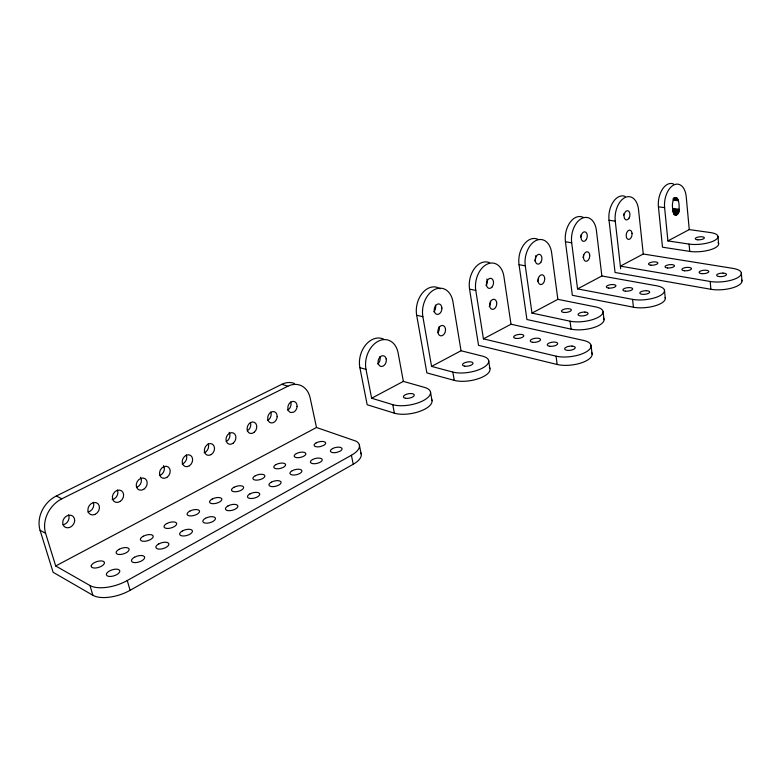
<?xml version="1.0" encoding="UTF-8"?>
<svg xmlns="http://www.w3.org/2000/svg" width="781" height="781" viewBox="0 0 781 781"><rect width="100%" height="100%" fill="white"/><g stroke="black" fill="none" stroke-linecap="round" stroke-linejoin="round"><path stroke-width="1.17" d="M679.001 209.269L672.851 208.478L672.841 209.855L679.001 210.655C679.538 213.984 674.423 217.294 673.72 212.676C668.516 198.218 680.495 189.129 679.001 210.655M294.535 383.52A23.02 17.758 -70.3 0 0 281.834 384.311L56.31 496.003A26.818 21.985 -53.9 0 0 40.075 530.309L53.118 572.288L92.89 595.278A27.784 12.721 -18.1 0 0 130.085 590.319L353.237 464.246A23.625 10.28 -12.3 0 0 360.588 452.492M55.695 565.971L89.961 585.516A27.872 12.584 -17.9 0 0 127.274 580.527L351.401 455.264A23.694 10.163 -12.3 0 0 355.98 441.148L316.5 427.5L55.695 565.971L45.591 533.306A26.954 22.024 -54.2 0 1 61.894 498.795L287.886 386.224A23.137 17.768 -70.4 0 1 310.164 397.959L316.5 427.5M371.629 398.232L403.357 381.382L424.581 387.415A22.034 8.933 -10.5 0 1 423.634 400.428A22.034 8.933 -10.5 0 1 392.765 404.656L371.629 398.232L365.996 369.393A21.858 16.01 -74.5 0 1 378.268 341.209A21.858 16.01 -74.5 0 1 398.115 352.963L403.357 381.382M431.571 366.396L461.044 350.757L482.365 356.097A21.194 8.298 -9.3 0 1 482.648 367.988A21.194 8.298 -9.3 0 1 452.853 372.088L431.571 366.396L422.872 316.695A21.185 15.054 -77.4 0 1 434.558 289.546A21.185 15.054 -77.4 0 1 452.941 301.759L461.044 350.757M483.429 338.866L511.008 324.222L583.622 340.457A21.263 8.298 -7.5 0 1 585.975 352.036A21.263 8.298 -7.5 0 1 556.043 356.165L483.429 338.866L475.785 290.405A20.501 14.058 -78.8 0 1 486.905 264.261A20.501 14.058 -78.8 0 1 503.901 276.445L511.008 324.222M531.988 313.083L557.859 299.348L595.883 306.953A20.121 7.41 -7.3 0 1 598.353 317.242A20.121 7.41 -7.3 0 1 570.042 321.186L531.988 313.083L525.281 265.823A19.876 13.16 -79.8 0 1 535.883 240.597A19.876 13.16 -79.8 0 1 551.63 252.741L557.859 299.348M577.549 288.892L601.858 275.986L656.772 285.817A19.789 7.068 -6.3 0 1 660.345 295.491A19.789 7.068 -6.3 0 1 632.561 299.367L577.549 288.892L571.682 242.784A19.291 12.33 -80.6 0 1 581.796 218.416A19.291 12.33 -80.6 0 1 596.411 230.493L601.858 275.986M643.261 254.001L620.378 266.155L710.193 281.472A19.759 6.873 -5.2 0 0 737.781 277.616A19.759 6.873 -5.2 0 0 732.812 268.361L643.261 254.001L638.526 209.581A18.744 11.578 -81.2 0 0 624.937 197.573A18.744 11.578 -81.2 0 0 615.262 221.14L620.68 268.801M667.901 240.919L689.252 229.585L710.359 232.553A18.256 5.897 -5.8 0 1 714.566 240.48A18.256 5.897 -5.8 0 1 689.067 244.092L667.901 240.919L664.611 207.619A18.08 10.719 -81.5 0 1 673.769 184.98A18.08 10.719 -81.5 0 1 686.226 196.714L689.252 229.585M674.442 197.486L676.502 197.739M674.032 197.759L677.127 198.14M673.525 198.306L677.635 198.804M672.861 199.067L678.006 199.702M673.056 200.121L678.201 200.756M673.564 183.994A18.002 10.729 -81.5 0 0 662.522 189.07A18.002 10.729 -81.5 0 0 658.432 206.819L664.611 207.619M672.88 209.152L679.031 209.952M672.744 210.548L678.894 211.348M672.578 211.221L678.728 212.032M672.353 211.866L678.504 212.676M674.12 212.735L678.22 213.272M673.798 213.262L677.898 213.809M673.427 213.721L677.537 214.258M674.062 214.219L677.137 214.629M674.667 214.619L676.727 214.892M674.247 214.785L676.297 215.058M625.171 196.421A18.676 11.598 -81.3 0 0 613.28 201.81A18.676 11.598 -81.3 0 0 609.034 220.252L615.262 221.14M718.061 242.54A18.217 5.975 -5.7 0 1 710.632 249.676A18.217 5.975 -5.7 0 1 689.74 251.394L662.493 247.196L658.432 206.819M583.358 217.43A19.213 12.35 -80.6 0 0 570.189 222.224A19.213 12.35 -80.6 0 0 565.444 241.778L571.682 242.784M741.618 279.881A19.72 6.951 -5.2 0 1 732.89 287.75A19.72 6.951 -5.2 0 1 710.876 289.282L615.067 272.491L609.034 220.252M537.982 239.347A19.789 13.17 -79.9 0 0 523.944 244.512A19.789 13.17 -79.9 0 0 519.043 264.691L525.281 265.823M665.109 297.571A19.75 7.156 -6.3 0 1 655.386 305.732A19.75 7.156 -6.3 0 1 633.44 307.216L572.346 295.286L565.444 241.778M489.619 262.709A20.413 14.068 -78.8 0 0 474.623 268.283A20.413 14.068 -78.8 0 0 469.557 289.126L475.785 290.405M603.41 318.004A20.072 7.498 -7.3 0 1 594.634 327.268A20.072 7.498 -7.3 0 1 571.087 329.143L526.921 319.517L519.043 264.691M437.965 287.652A21.087 15.054 -77.4 0 0 421.906 293.685A21.087 15.054 -77.4 0 0 416.673 315.251L422.872 316.695M591.52 352.329A21.204 8.396 -7.4 0 1 582.04 362.638A21.204 8.396 -7.4 0 1 557.175 364.493L478.528 345.339L469.557 289.126M489.345 367.441A21.136 8.396 -9.3 0 1 479.446 378.316A21.136 8.396 -9.3 0 1 454.249 380.376L426.865 372.898L416.673 315.251M383.598 339.12A21.751 16.01 -74.5 0 0 365.772 344.802A21.751 16.01 -74.5 0 0 359.875 367.666L365.996 369.393M431.561 399.335A21.975 9.03 -10.5 0 1 420.344 411.148A21.975 9.03 -10.5 0 1 394.376 413.169L367.177 404.734L359.875 367.666M281.834 384.311L287.886 386.224M56.31 496.003L61.894 498.795M40.075 530.309L45.591 533.306M89.961 585.516L92.89 595.278M127.274 580.527L130.085 590.319M379.878 356.644L380.074 357.386A5.438 4.003 -74.5 0 1 377.633 363.975M439.098 326.692L439.244 327.298A5.233 3.72 -76.6 0 1 437.946 332.599M351.401 455.264L353.237 464.246M359.387 445.111L361.183 453.995M392.765 404.656L394.376 413.169M430.526 392.218L432.02 400.682M452.853 372.088L454.249 380.376M488.623 360.441L489.921 368.671M556.043 356.165L557.175 364.493M570.042 321.186L571.087 329.143M591.022 345.29L592.144 354.232M603.088 311.765L604.045 319.693M632.561 299.367L633.44 307.216M664.475 290.307L665.266 298.117M689.067 244.092L689.74 251.394M710.193 281.472L710.876 289.282M718.012 236.614L718.627 243.897M741.345 273.165L741.95 280.945M623.716 213.73A4.666 2.899 -81.3 0 1 623.58 215.175M486.846 279.012A5.106 3.514 -78.8 0 1 485.987 285.563M490.458 301.241A5.067 3.475 -78 0 1 489.209 306.377M583.514 254.655A4.774 3.056 -80 0 1 582.968 257.535M581.054 234.817A4.803 3.085 -80.6 0 1 580.742 237.034M535.473 255.807A4.95 3.29 -79.8 0 1 534.78 260.913M538.49 277.577A4.911 3.251 -79.1 0 1 537.601 281.219M439.039 288.16A21.087 15.054 -77.4 0 1 440.084 288.785M435.417 305.166A5.272 3.768 -77.4 0 1 435.671 306.689L435.661 307.499A5.272 3.768 -77.4 0 1 433.797 311.804M270.753 412.085A5.828 4.54 -69.2 0 1 271.134 414.574L271.036 415.463A5.828 4.54 -69.2 0 1 267.619 420.363M68.484 514.855A6.707 5.496 -53.9 0 1 69.05 517.569L68.962 518.545A6.707 5.496 -53.9 0 1 64.823 524.178L63.915 524.568A6.707 5.496 -53.9 0 1 62.988 524.803M290.649 401.971A5.75 4.442 -70.3 0 1 291.02 404.441L290.913 405.319A5.75 4.442 -70.3 0 1 287.574 410.142M140.521 477.308A6.355 5.164 -60 0 1 136.636 487.344M250.389 422.433A5.906 4.637 -67.9 0 1 247.206 430.809M229.165 432.313A5.984 4.735 -66.6 0 1 226.305 441.509M93.251 502.271A6.58 5.379 -56 0 1 87.872 512.072M208.185 443.872A6.072 4.842 -65.1 0 1 204.114 452.795M186.317 454.981A6.16 4.95 -63.6 0 1 182.168 464.031M163.502 465.642A6.258 5.057 -61.8 0 1 159.685 475.541M117.394 489.999A6.463 5.272 -58.1 0 1 112.122 499.655M106.421 574.22L106.411 574.728A6.961 3.144 -17.9 0 0 115.666 575.177L116.613 574.709A6.961 3.144 -17.9 0 0 119.766 570.862L119.6 570.394A6.961 3.144 -17.9 0 0 109.613 570.891L108.764 571.409A6.961 3.144 -17.9 0 0 106.421 574.22M441.89 308.075L441.773 309.706A5.301 3.759 -77.4 0 1 438.883 314.04A5.301 3.759 -77.4 0 1 435.076 313.044L434.461 311.765A5.301 3.759 -77.4 0 1 437.214 304.258A5.301 3.759 -77.4 0 1 441.89 308.075M91.25 565.864L91.231 566.371A6.883 3.046 -17.9 0 0 100.31 566.781L101.247 566.323A6.883 3.046 -17.9 0 0 104.429 562.574L104.273 562.115A6.883 3.046 -17.9 0 0 94.452 562.623L93.603 563.121A6.883 3.046 -17.9 0 0 91.25 565.864M74.644 520.439L74.546 521.435A6.736 5.506 -54.2 0 1 70.397 527.097L69.489 527.487A6.736 5.506 -54.2 0 1 62.831 521.523L63.076 520.527A6.736 5.506 -54.2 0 1 66.141 516.358L67.02 515.841A6.736 5.506 -54.2 0 1 74.644 520.439M277.148 416.644L277.05 417.532A5.857 4.54 -69.3 0 1 273.633 422.453L272.901 422.755A5.857 4.54 -69.3 0 1 267.815 416.976L268.039 416.088A5.857 4.54 -69.3 0 1 270.558 412.466L271.261 412.036A5.857 4.54 -69.3 0 1 277.148 416.644M297.063 406.432L296.956 407.321A5.779 4.442 -70.4 0 1 293.607 412.163L290.766 412.534A5.779 4.442 -70.4 0 1 287.955 406.706L288.169 405.817A5.779 4.442 -70.4 0 1 290.649 402.254L291.333 401.834A5.779 4.442 -70.4 0 1 297.063 406.432M292.231 470.709L291.547 471.119A6.092 2.655 -13.2 0 0 289.966 473.364L290.083 473.764A6.092 2.655 -13.2 0 0 298.869 473.93L299.65 473.55A6.092 2.655 -13.2 0 0 301.759 470.484L301.495 470.123A6.092 2.655 -13.2 0 0 292.231 470.709M312.615 459.521L311.951 459.931A6.004 2.597 -12.7 0 0 310.457 462.108L310.574 462.498A6.004 2.597 -12.7 0 0 319.312 462.635L320.064 462.264A6.004 2.597 -12.7 0 0 322.075 459.277L321.801 458.935A6.004 2.597 -12.7 0 0 312.615 459.521M332.521 448.597L331.866 448.997A5.916 2.538 -12.3 0 0 330.451 451.125L330.588 451.496A5.916 2.538 -12.3 0 0 336.67 452.433L340.008 451.242A5.916 2.538 -12.3 0 0 341.902 448.343L341.629 448.001A5.916 2.538 -12.3 0 0 332.521 448.597M228.023 505.932L227.281 506.381A6.375 2.831 -14.9 0 0 225.445 508.822L225.524 509.261A6.375 2.831 -14.9 0 0 234.485 509.515L235.315 509.105A6.375 2.831 -14.9 0 0 237.775 505.766L237.551 505.375A6.375 2.831 -14.9 0 0 228.023 505.932M249.949 493.904L249.227 494.344A6.277 2.773 -14.3 0 0 247.489 496.706L247.577 497.136A6.277 2.773 -14.3 0 0 256.48 497.36L257.291 496.96A6.277 2.773 -14.3 0 0 259.634 493.719L259.39 493.338A6.277 2.773 -14.3 0 0 249.949 493.904M271.349 482.16L270.646 482.59A6.18 2.714 -13.8 0 0 268.986 484.894L269.084 485.304A6.18 2.714 -13.8 0 0 277.938 485.499L278.729 485.108A6.18 2.714 -13.8 0 0 280.955 481.955L280.701 481.584A6.18 2.714 -13.8 0 0 271.349 482.16M182.471 530.914L181.69 531.392A6.59 2.948 -16 0 0 179.669 533.97L179.718 534.438A6.59 2.948 -16 0 0 188.797 534.77L189.666 534.331A6.59 2.948 -16 0 0 192.39 530.807L192.185 530.387A6.59 2.948 -16 0 0 182.471 530.914M205.53 518.272L204.778 518.73A6.482 2.89 -15.4 0 0 202.845 521.23L202.904 521.688A6.482 2.89 -15.4 0 0 211.934 521.981L212.783 521.552A6.482 2.89 -15.4 0 0 215.371 518.125L215.156 517.725A6.482 2.89 -15.4 0 0 205.53 518.272M134.537 557.214L133.717 557.712A6.834 3.075 -17.3 0 0 131.481 560.446L131.491 560.943A6.834 3.075 -17.3 0 0 140.687 561.354L141.605 560.895A6.834 3.075 -17.3 0 0 144.612 557.156L144.426 556.707A6.834 3.075 -17.3 0 0 134.537 557.214M158.816 543.898L158.016 544.386A6.707 3.017 -16.6 0 0 155.888 547.032L155.917 547.52A6.707 3.017 -16.6 0 0 165.055 547.881L165.953 547.442A6.707 3.017 -16.6 0 0 168.813 543.81L168.618 543.371A6.707 3.017 -16.6 0 0 158.816 543.898M316.256 442.856L315.602 443.247A5.848 2.47 -12.5 0 0 314.157 445.326L314.284 445.697A5.848 2.47 -12.5 0 0 320.239 446.605L323.549 445.434A5.848 2.47 -12.5 0 0 325.492 442.583L325.228 442.261A5.848 2.47 -12.5 0 0 316.256 442.856M255.309 475.766L254.606 476.185A6.111 2.636 -14 0 0 252.927 478.441L253.015 478.841A6.111 2.636 -14 0 0 261.703 479.017L262.494 478.636A6.111 2.636 -14 0 0 264.759 475.551L264.515 475.19A6.111 2.636 -14 0 0 255.309 475.766M276.103 464.539L275.42 464.949A6.023 2.577 -13.4 0 0 273.828 467.136L273.926 467.526A6.023 2.577 -13.4 0 0 282.566 467.682L283.337 467.302A6.023 2.577 -13.4 0 0 285.485 464.305L285.231 463.953A6.023 2.577 -13.4 0 0 276.103 464.539M296.419 453.566L295.755 453.966A5.936 2.528 -13 0 0 294.232 456.104L294.339 456.485A5.936 2.528 -13 0 0 302.921 456.612L303.682 456.241A5.936 2.528 -13 0 0 305.722 453.322L305.459 452.98A5.936 2.528 -13 0 0 296.419 453.566M189.803 511.135L189.051 511.584A6.404 2.802 -15.6 0 0 187.098 514.035L187.147 514.474A6.404 2.802 -15.6 0 0 196.011 514.747L196.851 514.328A6.404 2.802 -15.6 0 0 199.477 510.979L199.272 510.589A6.404 2.802 -15.6 0 0 189.803 511.135M212.178 499.049L211.436 499.498A6.307 2.743 -15 0 0 209.581 501.871L209.65 502.3A6.307 2.743 -15 0 0 218.446 502.544L219.276 502.134A6.307 2.743 -15 0 0 221.775 498.883L221.55 498.493A6.307 2.743 -15 0 0 212.178 499.049M234.007 487.266L233.285 487.695A6.199 2.694 -14.5 0 0 231.518 490.009L231.596 490.429A6.199 2.694 -14.5 0 0 240.343 490.634L241.153 490.243A6.199 2.694 -14.5 0 0 243.526 487.071L243.301 486.7A6.199 2.694 -14.5 0 0 234.007 487.266M119.22 549.248L118.39 549.736A6.756 2.987 -17.3 0 0 116.144 552.401L116.144 552.889A6.756 2.987 -17.3 0 0 125.175 553.27L126.083 552.821A6.756 2.987 -17.3 0 0 129.109 549.17L128.943 548.731A6.756 2.987 -17.3 0 0 119.22 549.248M143.343 536.215L142.552 536.693A6.629 2.919 -16.7 0 0 140.404 539.28L140.424 539.759A6.629 2.919 -16.7 0 0 149.396 540.101L150.274 539.661A6.629 2.919 -16.7 0 0 153.164 536.117L152.988 535.698A6.629 2.919 -16.7 0 0 143.343 536.215M166.87 523.514L166.089 523.983A6.512 2.86 -16.1 0 0 164.049 526.501L164.078 526.95A6.512 2.86 -16.1 0 0 172.991 527.263L173.86 526.833A6.512 2.86 -16.1 0 0 176.613 523.387L176.418 522.977A6.512 2.86 -16.1 0 0 166.87 523.514M723.04 273.106L722.288 273.106A4.94 1.718 -5.2 0 0 717.583 274.199A4.94 1.718 -5.2 0 0 717.251 276.015L717.661 276.22A4.94 1.718 -5.2 0 0 725.637 275.537A4.94 1.718 -5.2 0 0 723.04 273.106M646.443 290.708L645.702 290.708A4.95 1.767 -6.3 0 0 640.898 291.821A4.95 1.767 -6.3 0 0 640.313 293.724L640.693 293.929A4.95 1.767 -6.3 0 0 648.66 293.256A4.95 1.767 -6.3 0 0 646.443 290.708M584.969 312.078L584.227 312.068A5.028 1.855 -7.3 0 0 579.277 313.22A5.028 1.855 -7.3 0 0 578.467 315.231L578.828 315.456A5.028 1.855 -7.3 0 0 586.892 314.802A5.028 1.855 -7.3 0 0 584.969 312.078M572.004 346.09L571.214 346.071A5.311 2.07 -7.5 0 0 565.971 347.32A5.311 2.07 -7.5 0 0 565.073 349.566L565.444 349.82A5.311 2.07 -7.5 0 0 573.957 349.166A5.311 2.07 -7.5 0 0 572.004 346.09M697.745 239.787L697.13 239.718A4.559 1.474 -5.8 0 1 696.125 237.746A4.559 1.474 -5.8 0 1 702.451 236.838L702.998 236.936A4.559 1.474 -5.8 0 1 703.486 238.82A4.559 1.474 -5.8 0 1 697.745 239.787M650.924 265.169L650.309 265.091A4.706 1.591 -6.3 0 1 649.47 262.933A4.706 1.591 -6.3 0 1 656.02 261.996L656.567 262.113A4.706 1.591 -6.3 0 1 656.88 264.163A4.706 1.591 -6.3 0 1 650.924 265.169M667.521 267.932L666.886 267.854A4.754 1.621 -6.1 0 1 665.968 265.667A4.754 1.621 -6.1 0 1 672.587 264.72L673.144 264.837A4.754 1.621 -6.1 0 1 673.525 266.917A4.754 1.621 -6.1 0 1 667.521 267.932M684.459 270.763L683.814 270.675A4.813 1.65 -5.8 0 1 682.809 268.449A4.813 1.65 -5.8 0 1 689.506 267.493L690.072 267.61A4.813 1.65 -5.8 0 1 690.531 269.728A4.813 1.65 -5.8 0 1 684.459 270.763M701.758 273.643L701.104 273.555A4.881 1.689 -5.5 0 1 700.01 271.29A4.881 1.689 -5.5 0 1 706.776 270.333L707.361 270.451A4.881 1.689 -5.5 0 1 707.898 272.598A4.881 1.689 -5.5 0 1 701.758 273.643M608.711 288.062L608.087 287.974A4.832 1.699 -6.9 0 1 607.413 285.641A4.832 1.699 -6.9 0 1 614.159 284.684L614.706 284.811A4.832 1.699 -6.9 0 1 614.852 287.017A4.832 1.699 -6.9 0 1 608.711 288.062M625.366 291.157L624.732 291.069A4.891 1.728 -6.6 0 1 623.98 288.697A4.891 1.728 -6.6 0 1 630.794 287.73L631.351 287.857A4.891 1.728 -6.6 0 1 631.575 290.102A4.891 1.728 -6.6 0 1 625.366 291.157M563.784 312.42L563.16 312.322A4.969 1.816 -7.6 0 1 562.671 309.803A4.969 1.816 -7.6 0 1 569.622 308.817L570.169 308.954A4.969 1.816 -7.6 0 1 570.13 311.336A4.969 1.816 -7.6 0 1 563.784 312.42M515.88 338.388L515.245 338.28A5.125 1.943 -8.4 0 1 514.982 335.557A5.125 1.943 -8.4 0 1 522.147 334.541L522.684 334.698A5.125 1.943 -8.4 0 1 522.44 337.275A5.125 1.943 -8.4 0 1 515.88 338.388M532.583 342.273L531.939 342.166A5.184 1.982 -8.1 0 1 531.588 339.384A5.184 1.982 -8.1 0 1 538.841 338.368L539.398 338.524A5.184 1.982 -8.1 0 1 539.212 341.141A5.184 1.982 -8.1 0 1 532.583 342.273M549.678 346.256L549.023 346.139A5.252 2.031 -7.8 0 1 548.584 343.308A5.252 2.031 -7.8 0 1 555.926 342.273L556.492 342.439A5.252 2.031 -7.8 0 1 556.384 345.104A5.252 2.031 -7.8 0 1 549.678 346.256M464.685 366.152L464.051 366.025A5.301 2.07 -9.3 0 1 464.031 363.067A5.301 2.07 -9.3 0 1 471.431 362.023L471.968 362.199A5.301 2.07 -9.3 0 1 471.47 364.991A5.301 2.07 -9.3 0 1 464.685 366.152M405.476 398.251L404.841 398.105A5.506 2.236 -10.5 0 1 405.134 394.864A5.506 2.236 -10.5 0 1 412.798 393.8L413.325 393.995A5.506 2.236 -10.5 0 1 412.534 397.041A5.506 2.236 -10.5 0 1 405.476 398.251M386.224 359.055L386.029 358.303A5.467 4.003 -74.5 0 0 381.265 356.136A5.467 4.003 -74.5 0 0 378.092 362.355L378.189 363.155A5.467 4.003 -74.5 0 0 383.149 366.064A5.467 4.003 -74.5 0 0 386.224 359.055M445.434 328.762L445.258 328.03A5.262 3.72 -76.5 0 0 440.884 325.833A5.262 3.72 -76.5 0 0 437.897 331.798L437.975 332.579A5.262 3.72 -76.5 0 0 442.524 335.488A5.262 3.72 -76.5 0 0 445.434 328.762M496.667 302.55L496.511 301.837A5.086 3.475 -78 0 0 492.46 299.621A5.086 3.475 -78 0 0 489.628 305.361L489.697 306.113A5.086 3.475 -78 0 0 493.904 309.032A5.086 3.475 -78 0 0 496.667 302.55M544.65 278.007L544.513 277.304A4.93 3.251 -79.1 0 0 540.745 275.078A4.93 3.251 -79.1 0 0 538.05 280.604L538.119 281.345A4.93 3.251 -79.1 0 0 542.014 284.255A4.93 3.251 -79.1 0 0 544.65 278.007M589.675 254.967L589.557 254.294A4.793 3.046 -80 0 0 586.053 252.058A4.793 3.046 -80 0 0 583.495 257.388L583.544 258.111A4.793 3.046 -80 0 0 587.156 261.01A4.793 3.046 -80 0 0 589.675 254.967M632.014 233.304L631.907 232.64A4.657 2.87 -80.6 0 0 628.646 230.405A4.657 2.87 -80.6 0 0 626.206 235.559L626.245 236.262A4.657 2.87 -80.6 0 0 629.613 239.152A4.657 2.87 -80.6 0 0 632.014 233.304M628.969 218.241A4.686 2.899 -81.2 0 0 627.875 210.714A4.686 2.899 -81.2 0 0 624.107 216.972A4.686 2.899 -81.2 0 0 628.969 218.241M492.05 287.008A5.125 3.514 -78.8 0 0 491.444 278.485A5.125 3.514 -78.8 0 0 486.397 284.587A5.125 3.514 -78.8 0 0 492.05 287.008M586.297 239.552A4.823 3.085 -80.6 0 0 585.057 231.85A4.823 3.085 -80.6 0 0 581.084 238.342A4.823 3.085 -80.6 0 0 586.297 239.552M540.891 262.24A4.969 3.29 -79.8 0 0 539.495 254.342A4.969 3.29 -79.8 0 0 535.307 261.088A4.969 3.29 -79.8 0 0 540.891 262.24M233.412 442.973A6.014 4.745 -66.7 0 0 233.441 433.006A6.014 4.745 -66.7 0 0 225.982 439.459A6.014 4.745 -66.7 0 0 233.412 442.973M143.753 489.296A6.394 5.174 -60.2 0 0 145.129 478.714A6.394 5.174 -60.2 0 0 136.284 484.337A6.394 5.174 -60.2 0 0 143.753 489.296M254.323 432.205A5.936 4.637 -68 0 0 254.391 422.336A5.936 4.637 -68 0 0 247.089 428.671A5.936 4.637 -68 0 0 254.323 432.205M94.979 514.435A6.619 5.399 -56.3 0 0 97.898 503.647A6.619 5.399 -56.3 0 0 88.116 508.031A6.619 5.399 -56.3 0 0 94.979 514.435M211.27 454.532A6.102 4.852 -65.3 0 0 212.657 444.311A6.102 4.852 -65.3 0 0 204.417 449.573A6.102 4.852 -65.3 0 0 211.27 454.532M120.098 501.48A6.502 5.282 -58.3 0 0 121.485 490.771A6.502 5.282 -58.3 0 0 112.405 496.521A6.502 5.282 -58.3 0 0 120.098 501.48M166.812 477.425A6.287 5.067 -62 0 0 168.198 466.96A6.287 5.067 -62 0 0 159.558 472.466A6.287 5.067 -62 0 0 166.812 477.425M189.314 465.837A6.199 4.959 -63.7 0 0 190.691 455.499A6.199 4.959 -63.7 0 0 182.266 460.878A6.199 4.959 -63.7 0 0 189.314 465.837"/></g></svg>
